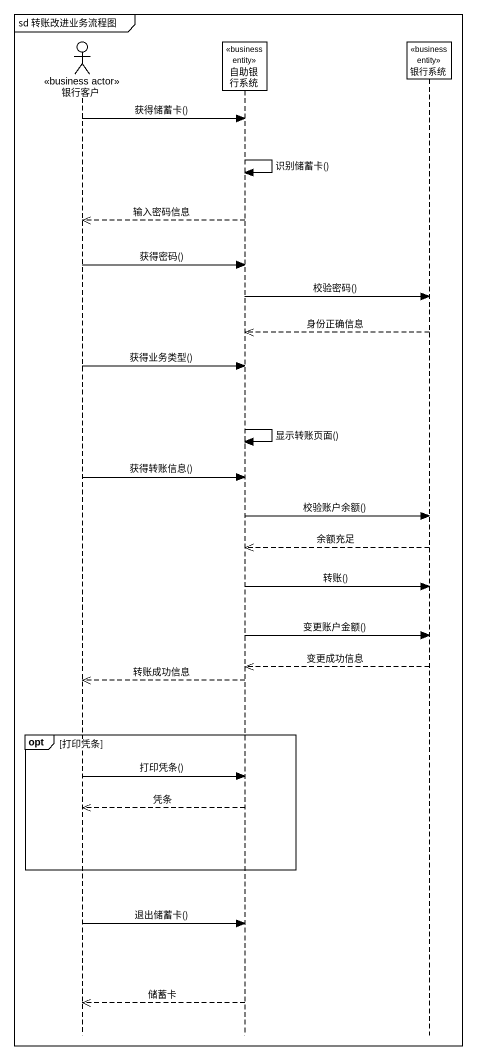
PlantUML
@startuml
mainframe sd 转账改进业务流程图
hide footbox
actor 银行客户 <<business actor>>
participant 自助银行系统 <<business entity>>
participant 银行系统 <<business entity>>

银行客户 -> 自助银行系统 : 获得储蓄卡()
自助银行系统 -> 自助银行系统 : 识别储蓄卡()
自助银行系统 -->> 银行客户 : 输入密码信息
银行客户 -> 自助银行系统 : 获得密码()
自助银行系统 -> 银行系统 : 校验密码()
银行系统 -->> 自助银行系统 : 身份正确信息
银行客户 -> 自助银行系统 : 获得业务类型()
自助银行系统 -> 自助银行系统 : 显示转账页面()
银行客户 -> 自助银行系统 : 获得转账信息()
自助银行系统 -> 银行系统 : 校验账户余额()
银行系统 -->> 自助银行系统 : 余额充足
自助银行系统 -> 银行系统 : 转账()
自助银行系统 -> 银行系统 : 变更账户金额()
银行系统 -->> 自助银行系统 : 变更成功信息
自助银行系统 -->> 银行客户 : 转账成功信息
opt 打印凭条
  银行客户 -> 自助银行系统 : 打印凭条()
  自助银行系统 -->> 银行客户 : 凭条
end
银行客户 -> 自助银行系统 : 退出储蓄卡()
自助银行系统 -->> 银行客户 : 储蓄卡
@enduml
